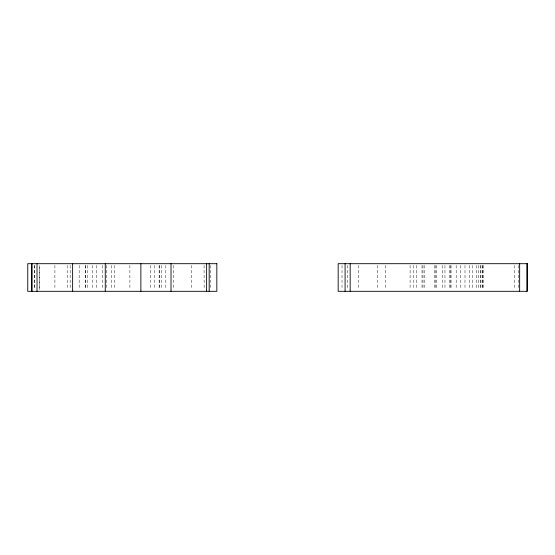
<?xml version="1.0" encoding="UTF-8"?>
<svg xmlns="http://www.w3.org/2000/svg" width="555" height="555" viewBox="0 0 555 555"><rect width="100%" height="100%" fill="white"/><g stroke="black" fill="none" stroke-linecap="round" stroke-linejoin="round"><path stroke-width="0.42" stroke-dasharray="2.77 2.08" d="M518.537 265.415L518.537 289.585M514.568 265.415L514.568 289.585M483.509 265.415L483.509 289.585M482.746 265.415L482.746 289.585M482.427 265.415L482.427 289.585M480.908 265.415L480.908 289.585M480.2 265.415L480.2 289.585M478.438 265.415L478.438 289.585M476.336 265.415L476.336 289.585M472.541 265.415L472.541 289.585M469.28 265.415L469.28 289.585M464.993 265.415L464.993 289.585M460.324 265.415L460.324 289.585M456.182 265.415L456.182 289.585M451.042 265.415L451.042 289.585M450.604 265.415L450.604 289.585M449.529 265.415L449.529 289.585M444.964 265.415L444.964 289.585M442.286 265.415L442.286 289.585M436.57 265.415L436.57 289.585M435.689 265.415L435.689 289.585M434.662 265.415L434.662 289.585M424.811 265.415L424.811 289.585M423 265.415L423 289.585M422.015 265.415L422.015 289.585M416.68 265.415L416.68 289.585M413.197 265.415L413.197 289.585M410.096 265.415L410.096 289.585M385.288 265.415L385.288 289.585M377.594 265.415L377.594 289.585M358.204 265.415L358.204 289.585M347.444 265.415L347.444 289.585M342.019 265.415L342.019 289.585M210.72 265.415L210.72 289.585M204.087 265.415L204.15 289.585M191.669 265.415L191.669 289.585M173.375 265.415L173.375 289.585M165.813 265.415L165.813 289.585M161.685 265.415L161.685 289.585M159.368 265.415L159.368 289.585M159.139 265.415L159.139 289.585M154.755 265.415L154.755 289.585M150.752 265.415L150.752 289.585M129.891 265.415L129.891 289.585M114.649 265.415L114.649 289.585M111.597 265.415L111.597 289.585M106.262 265.415L106.262 289.585M102.779 265.415L102.779 289.585M96.521 265.415L96.521 289.585M92.31 265.415L92.31 289.585M87.69 265.415L87.69 289.585M85.657 265.415L85.657 289.585M85.408 265.415L85.408 289.585M79.178 265.415L79.178 289.585M70.152 265.415L70.152 289.585M67.176 265.415L67.176 289.585M54.91 265.415L54.91 289.585M34.667 265.415L34.667 289.585M34.604 265.415L34.604 289.585M39.745 289.585L39.745 265.415L39.724 289.585"/><path stroke-width="0.83" d="M527 263.694L527 291.306M519.653 263.694L519.653 291.306M350.17 263.694L350.17 291.306M345.085 263.694L345.085 291.306M209.173 263.694L209.173 291.306M206.626 263.694L206.626 291.306M171.016 263.694L171.016 291.306M140.873 263.694L140.873 291.306M105.263 263.694L105.263 291.306M72.629 263.694L72.629 291.306M37.025 263.694L37.025 291.306M32.093 263.694L32.093 291.306M31.593 263.694L31.593 291.306M216.832 263.694L27.75 263.694L27.75 291.306L216.832 291.306L216.832 263.694M527.25 263.694L338.168 263.694L338.168 291.306L527.25 291.306L527.25 263.694"/></g></svg>
